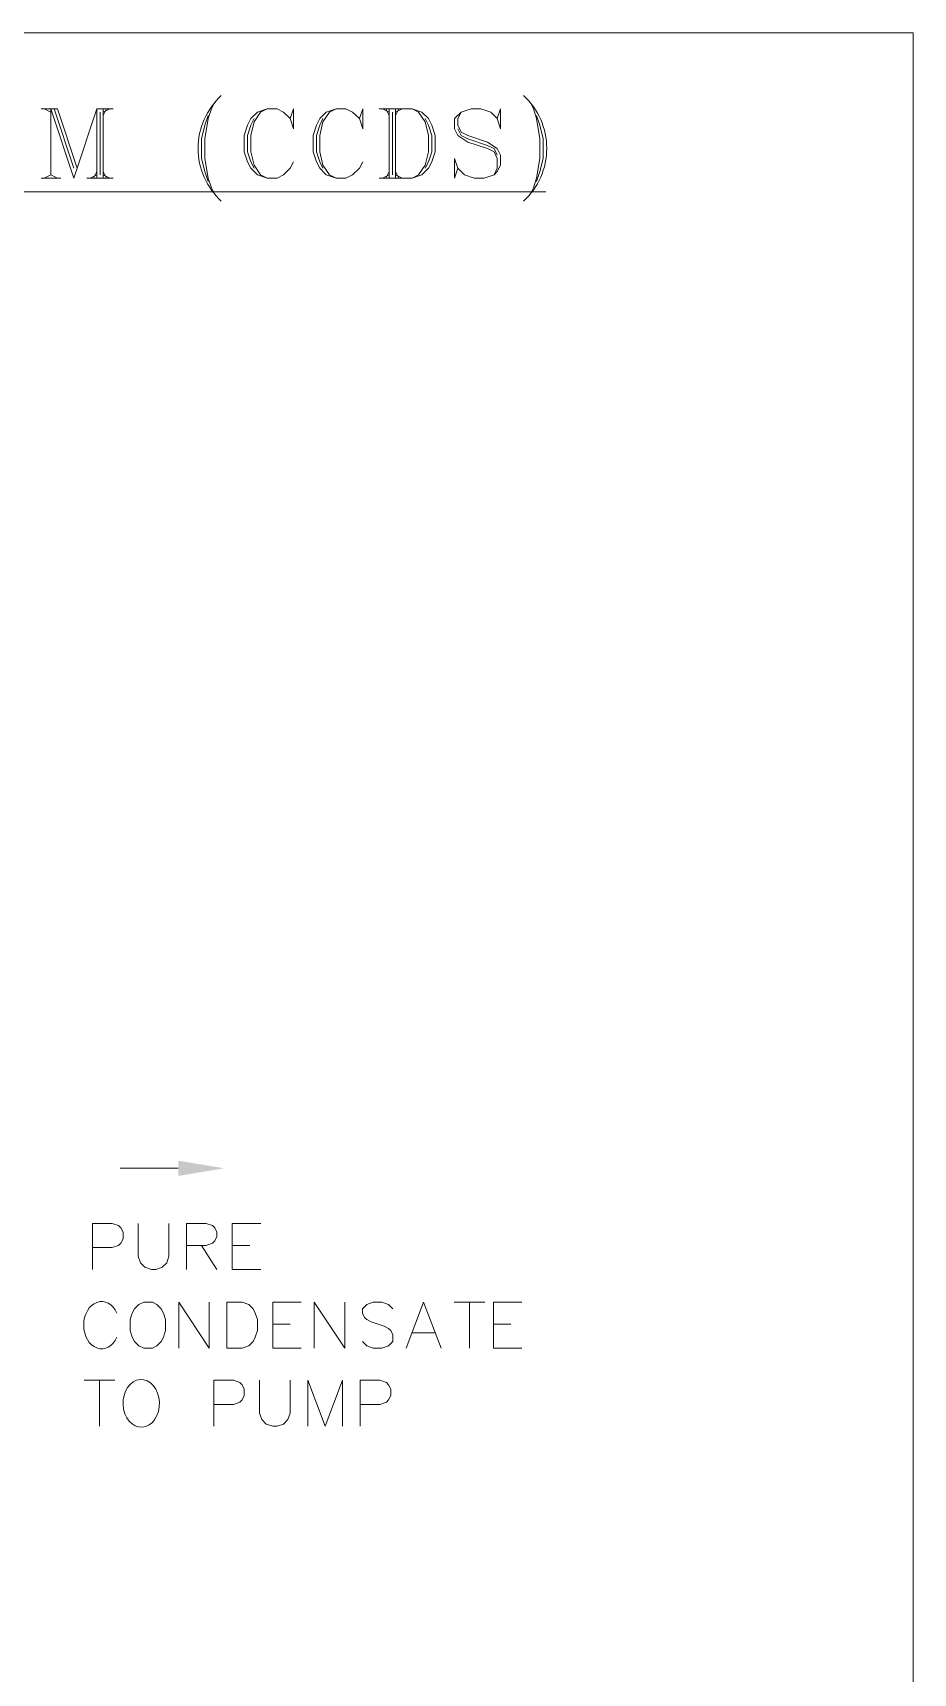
# Model space of a CAD drawing. Header units: inches. Extents: x -25.8 to 20.6, y -10.8 to 19.8.
# Drawn here: x -17.681 to -15.713, y 10.247 to 13.914 of the extents above; entities that cross this region are included whole.
import ezdxf

# ---------------------------------------------------------------- set-up
doc = ezdxf.new("R2010")
doc.units = ezdxf.units.IN
doc.header["$MEASUREMENT"] = 0
doc.layers.add('PDF_0', color=7, linetype='Continuous')

msp = doc.modelspace()

# ---------------------------------------------------------------- linework, layer by layer
at = {"layer": 'PDF_0', "lineweight": 0}
for points in [[(-25.77, 10.1323), (-15.7134, 10.1323), (-15.7134, 13.914), (-25.77, 13.914)], [(-17.4333, 11.0765), (-17.4443, 11.0716), (-17.4541, 11.0618), (-17.459, 11.0521), (-17.4639, 11.0374), (-17.4639, 11.013), (-17.459, 10.9983), (-17.4541, 10.9885), (-17.4443, 10.9788), (-17.4333, 10.9739), (-17.4138, 10.9739), (-17.404, 10.9788), (-17.3942, 10.9885), (-17.3894, 10.9983), (-17.3845, 11.013), (-17.3845, 11.0374), (-17.3894, 11.0521), (-17.3942, 11.0618), (-17.404, 11.0716), (-17.4138, 11.0765)], [(-17.2477, 10.9739), (-17.2477, 11.0765), (-17.2135, 11.0765), (-17.1988, 11.0716), (-17.189, 11.0618), (-17.1841, 11.0521), (-17.1793, 11.0374), (-17.1793, 11.013), (-17.1841, 10.9983), (-17.189, 10.9885), (-17.1988, 10.9788), (-17.2135, 10.9739)]]:
    msp.add_lwpolyline(points, close=True, dxfattribs=at)
for points in [[(-17.2746, 13.7589), (-17.2819, 13.7442), (-17.2892, 13.7222), (-17.2966, 13.677), (-17.2966, 13.633), (-17.2892, 13.5891), (-17.2819, 13.5671), (-17.2746, 13.5524)], [(-16.5698, 13.7589), (-16.5625, 13.7442), (-16.5551, 13.7222), (-16.5478, 13.677), (-16.5478, 13.633), (-16.5551, 13.5891), (-16.5625, 13.5671), (-16.5698, 13.5524)], [(-17.663, 13.7442), (-17.6264, 13.7442), (-17.5824, 13.6111)], [(-17.6557, 13.7442), (-17.641, 13.7369)], [(-17.641, 13.5964), (-17.641, 13.7442), (-17.5897, 13.5891), (-17.5384, 13.7442), (-17.5384, 13.5891)], [(-17.6337, 13.7442), (-17.5897, 13.6111)], [(-17.5384, 13.7442), (-17.5018, 13.7442)], [(-17.5311, 13.7369), (-17.5311, 13.5964)], [(-17.5238, 13.7442), (-17.5238, 13.5891)], [(-17.5164, 13.7442), (-17.5238, 13.7295)], [(-17.5091, 13.7442), (-17.5238, 13.7369)], [(-17.2892, 13.7295), (-17.2966, 13.7076), (-17.3039, 13.677), (-17.3039, 13.633), (-17.2966, 13.6037), (-17.2892, 13.5817)], [(-17.106, 13.7222), (-17.0987, 13.7442), (-17.0987, 13.699), (-17.106, 13.7222), (-17.1207, 13.7369), (-17.1353, 13.7442), (-17.1573, 13.7442), (-17.1793, 13.7369), (-17.194, 13.7222), (-17.2013, 13.7076), (-17.2086, 13.6843), (-17.2086, 13.6477), (-17.2013, 13.6257), (-17.194, 13.6111), (-17.1793, 13.5964), (-17.1573, 13.5891), (-17.1353, 13.5891), (-17.1207, 13.5964), (-17.106, 13.6111), (-17.0987, 13.6257)], [(-17.1866, 13.7222), (-17.194, 13.7076), (-17.2013, 13.6843), (-17.2013, 13.6477), (-17.194, 13.6257), (-17.1866, 13.6111)], [(-17.1573, 13.7442), (-17.172, 13.7369), (-17.1866, 13.7149), (-17.194, 13.6843), (-17.194, 13.6477), (-17.1866, 13.6184), (-17.172, 13.5964), (-17.1573, 13.5891)], [(-16.9509, 13.7222), (-16.9436, 13.7442), (-16.9436, 13.699), (-16.9509, 13.7222), (-16.9668, 13.7369), (-16.9814, 13.7442), (-17.0034, 13.7442), (-17.0254, 13.7369), (-17.0401, 13.7222), (-17.0474, 13.7076), (-17.0547, 13.6843), (-17.0547, 13.6477), (-17.0474, 13.6257), (-17.0401, 13.6111), (-17.0254, 13.5964), (-17.0034, 13.5891), (-16.9814, 13.5891), (-16.9668, 13.5964), (-16.9509, 13.6111), (-16.9436, 13.6257)], [(-17.0327, 13.7222), (-17.0401, 13.7076), (-17.0474, 13.6843), (-17.0474, 13.6477), (-17.0401, 13.6257), (-17.0327, 13.6111)], [(-17.0034, 13.7442), (-17.0181, 13.7369), (-17.0327, 13.7149), (-17.0401, 13.6843), (-17.0401, 13.6477), (-17.0327, 13.6184), (-17.0181, 13.5964), (-17.0034, 13.5891)], [(-16.9069, 13.7442), (-16.8336, 13.7442), (-16.8116, 13.7369), (-16.797, 13.7222), (-16.7897, 13.7076), (-16.7823, 13.6843), (-16.7823, 13.6477), (-16.7897, 13.6257), (-16.797, 13.6111), (-16.8116, 13.5964), (-16.8336, 13.5891), (-16.9069, 13.5891)], [(-16.8996, 13.7442), (-16.8849, 13.7369)], [(-16.8923, 13.7442), (-16.8849, 13.7295)], [(-16.8849, 13.7442), (-16.8849, 13.5891)], [(-16.8776, 13.7369), (-16.8776, 13.5964)], [(-16.8703, 13.7442), (-16.8703, 13.5891)], [(-16.8629, 13.7442), (-16.8703, 13.7295)], [(-16.8556, 13.7442), (-16.8703, 13.7369)], [(-16.8336, 13.7442), (-16.819, 13.7369), (-16.8043, 13.7149), (-16.797, 13.6843), (-16.797, 13.6477), (-16.8043, 13.6184), (-16.819, 13.5964), (-16.8336, 13.5891)], [(-16.8043, 13.7222), (-16.797, 13.7076), (-16.7897, 13.6843), (-16.7897, 13.6477), (-16.797, 13.6257), (-16.8043, 13.6111)], [(-16.6431, 13.7222), (-16.6358, 13.7442), (-16.6358, 13.699), (-16.6431, 13.7222), (-16.6577, 13.7369), (-16.6797, 13.7442), (-16.7017, 13.7442), (-16.7237, 13.7369), (-16.7384, 13.7222), (-16.7384, 13.699), (-16.731, 13.6843), (-16.709, 13.6697), (-16.6651, 13.655), (-16.6504, 13.6477), (-16.6431, 13.633), (-16.6431, 13.6111), (-16.6504, 13.5964)], [(-16.7237, 13.7369), (-16.731, 13.7222), (-16.731, 13.7076), (-16.7237, 13.6917), (-16.709, 13.6843), (-16.6651, 13.6697), (-16.6431, 13.655), (-16.6358, 13.6404), (-16.6358, 13.6184), (-16.6431, 13.6037), (-16.6504, 13.5964), (-16.6724, 13.5891), (-16.6944, 13.5891), (-16.7164, 13.5964), (-16.731, 13.6111), (-16.7384, 13.633), (-16.7384, 13.5891), (-16.731, 13.6111)], [(-16.5551, 13.7295), (-16.5478, 13.7076), (-16.5405, 13.677), (-16.5405, 13.633), (-16.5478, 13.6037), (-16.5551, 13.5817)], [(-16.731, 13.699), (-16.7237, 13.6843), (-16.709, 13.677), (-16.6651, 13.6624), (-16.6504, 13.655), (-16.6431, 13.6404)], [(-17.663, 13.5891), (-17.619, 13.5891)], [(-17.6557, 13.5891), (-17.641, 13.5964), (-17.6264, 13.5891)], [(-17.5604, 13.5891), (-17.5018, 13.5891)], [(-17.5384, 13.5964), (-17.5531, 13.5891)], [(-17.5384, 13.6037), (-17.5458, 13.5891)], [(-17.5238, 13.6037), (-17.5164, 13.5891)], [(-17.5238, 13.5964), (-17.5091, 13.5891)], [(-16.8849, 13.5964), (-16.8996, 13.5891)], [(-16.8849, 13.6037), (-16.8923, 13.5891)], [(-16.8703, 13.6037), (-16.8629, 13.5891)], [(-16.8703, 13.5964), (-16.8556, 13.5891)], [(-23.6886, 13.5585), (-16.5344, 13.5585)], [(-17.3564, 11.3757), (-17.4859, 11.3757)], [(-17.5481, 11.1498), (-17.5481, 11.2524), (-17.5042, 11.2524), (-17.4895, 11.2475), (-17.4846, 11.2426), (-17.4797, 11.2328), (-17.4797, 11.2182), (-17.4846, 11.2084), (-17.4895, 11.2035), (-17.5042, 11.1986), (-17.5481, 11.1986)], [(-17.4455, 11.2524), (-17.4455, 11.1791), (-17.4407, 11.1644), (-17.4309, 11.1547), (-17.4162, 11.1498), (-17.4065, 11.1498), (-17.3918, 11.1547), (-17.382, 11.1644), (-17.3771, 11.1791), (-17.3771, 11.2524)], [(-17.3381, 11.1498), (-17.3381, 11.2524), (-17.2941, 11.2524), (-17.2794, 11.2475), (-17.2745, 11.2426), (-17.2697, 11.2328), (-17.2697, 11.2231), (-17.2745, 11.2133), (-17.2794, 11.2084), (-17.2941, 11.2035), (-17.3381, 11.2035)], [(-17.1719, 11.1498), (-17.2355, 11.1498), (-17.2355, 11.2524), (-17.1719, 11.2524)], [(-17.3039, 11.2035), (-17.2697, 11.1498)], [(-17.2355, 11.2035), (-17.1964, 11.2035)], [(-17.3552, 10.9739), (-17.3552, 11.0765), (-17.2868, 10.9739), (-17.2868, 11.0765)], [(-17.0815, 10.9739), (-17.1451, 10.9739), (-17.1451, 11.0765), (-17.0815, 11.0765)], [(-17.0522, 10.9739), (-17.0522, 11.0765), (-16.9838, 10.9739), (-16.9838, 11.0765)], [(-16.8763, 11.0618), (-16.8861, 11.0716), (-16.9008, 11.0765), (-16.9203, 11.0765), (-16.935, 11.0716), (-16.9447, 11.0618), (-16.9447, 11.0521), (-16.9399, 11.0423), (-16.935, 11.0374), (-16.9252, 11.0325), (-16.8959, 11.0227), (-16.8861, 11.0179), (-16.8812, 11.013), (-16.8763, 11.0032), (-16.8763, 10.9885), (-16.8861, 10.9788), (-16.9008, 10.9739), (-16.9203, 10.9739), (-16.935, 10.9788), (-16.9447, 10.9885)], [(-16.847, 10.9739), (-16.8079, 11.0765), (-16.7688, 10.9739)], [(-16.7395, 11.0765), (-16.6711, 11.0765)], [(-16.7053, 11.0765), (-16.7053, 10.9739)], [(-16.5881, 10.9739), (-16.6516, 10.9739), (-16.6516, 11.0765), (-16.5881, 11.0765)], [(-17.1451, 11.0276), (-17.106, 11.0276)], [(-16.8324, 11.0081), (-16.7835, 11.0081)], [(-16.6516, 11.0276), (-16.6125, 11.0276)], [(-17.5665, 10.9018), (-17.4981, 10.9018)], [(-17.5323, 10.9018), (-17.5323, 10.7992)], [(-17.277, 10.7992), (-17.277, 10.9018), (-17.233, 10.9018), (-17.2184, 10.8969), (-17.2135, 10.892), (-17.2086, 10.8823), (-17.2086, 10.8676), (-17.2135, 10.8578), (-17.2184, 10.853), (-17.233, 10.8481), (-17.277, 10.8481)], [(-17.1744, 10.9018), (-17.1744, 10.8285), (-17.1695, 10.8139), (-17.1597, 10.8041), (-17.1451, 10.7992), (-17.1353, 10.7992), (-17.1206, 10.8041), (-17.1109, 10.8139), (-17.106, 10.8285), (-17.106, 10.9018)], [(-17.0669, 10.7992), (-17.0669, 10.9018), (-17.0278, 10.7992), (-16.9887, 10.9018), (-16.9887, 10.7992)], [(-16.9496, 10.7992), (-16.9496, 10.9018), (-16.9057, 10.9018), (-16.891, 10.8969), (-16.8861, 10.892), (-16.8812, 10.8823), (-16.8812, 10.8676), (-16.8861, 10.8578), (-16.891, 10.853), (-16.9057, 10.8481), (-16.9496, 10.8481)]]:
    msp.add_lwpolyline(points, dxfattribs=at)
for centre, start, end in [((-17.1521, 13.6556), 132.4547, 227.5453), ((-16.6923, 13.6556), 312.4547, 47.5453)]:
    msp.add_arc(centre, 0.1598, start, end, dxfattribs=at)
for centre, major_axis, ratio, start_param, end_param in [((-17.5276, 11.0251), (0.0001, 0.0529), 0.755298, 5.24824, 10.466008), ((-17.4389, 10.8502), (-0.0007, 0.0532), 0.764593, 0.238523, 6.521708)]:
    msp.add_ellipse(centre, major_axis=major_axis, ratio=ratio, start_param=start_param, end_param=end_param, dxfattribs=at)
at = {"layer": 'PDF_0', "transparency": 33554559}
msp.add_solid([(-17.3564, 11.3928), (-17.2538, 11.3757), (-17.3564, 11.3586)], dxfattribs=at)

doc.saveas('drawing.dxf')
